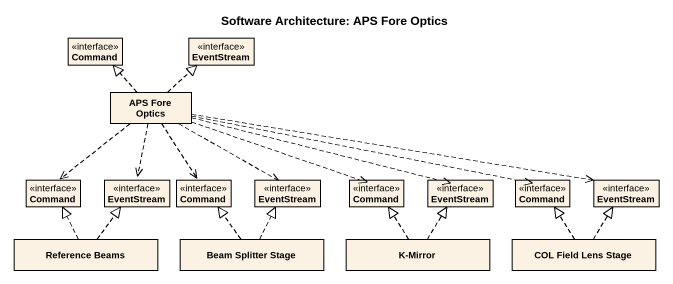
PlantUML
@startuml
title Software Architecture: APS Fore Optics
hide circle
hide empty members
interface Command
interface EventStream
class "APS Fore Optics" as APS_Fore_Optics
interface "Command" as Command_2
interface "EventStream" as EventStream_2
interface "Command" as Command_3
interface "EventStream" as EventStream_3
interface "Command" as Command_4
interface "EventStream" as EventStream_4
interface "Command" as Command_5
interface "EventStream" as EventStream_5
class "Reference Beams" as Reference_Beams
class "Beam Splitter Stage" as Beam_Splitter_Stage
class "K-Mirror" as K_Mirror
class "COL Field Lens Stage" as COL_Field_Lens_Stage
APS_Fore_Optics .up.|> Command
APS_Fore_Optics .up.|> EventStream
APS_Fore_Optics ..> Command_2
APS_Fore_Optics ..> EventStream_2
APS_Fore_Optics ..> Command_3
APS_Fore_Optics ..> EventStream_3
APS_Fore_Optics .right.> Command_4
APS_Fore_Optics .right.> EventStream_4
APS_Fore_Optics .right.> Command_5
APS_Fore_Optics .right.> EventStream_5
Reference_Beams .up.|> Command_2
Reference_Beams .up.|> EventStream_2
Beam_Splitter_Stage .up.|> Command_3
Beam_Splitter_Stage .up.|> EventStream_3
K_Mirror .up.|> Command_4
K_Mirror .up.|> EventStream_4
COL_Field_Lens_Stage .up.|> Command_5
COL_Field_Lens_Stage .up.|> EventStream_5
@enduml
